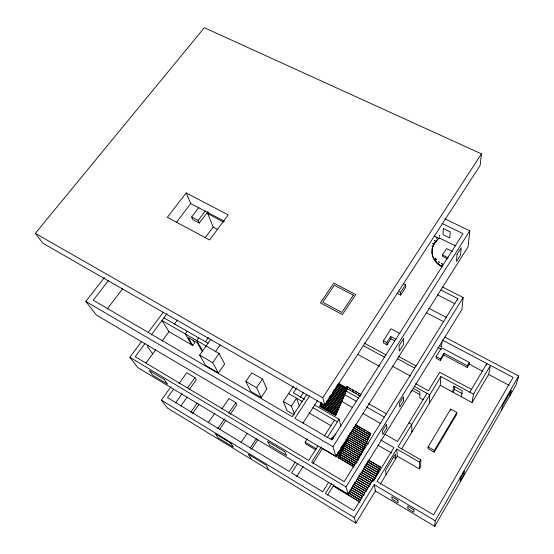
<?xml version="1.0" encoding="UTF-8"?>
<svg xmlns="http://www.w3.org/2000/svg" width="554" height="554" viewBox="0 0 554 554"><rect width="100%" height="100%" fill="white"/><g stroke="black" fill="none" stroke-linecap="round" stroke-linejoin="round"><path stroke-width="0.83" d="M419.468 462.084L396.761 449.031L397.28 456.184L419.406 468.961L419.468 462.084L420.811 459.834L398.111 446.808L440.852 376.519L473.476 394.15L472.056 402.564L440.257 385.279L440.852 376.519M420.811 459.834L420.715 466.766L419.406 468.961M429.398 403.187L429.717 394.829L414.087 386.242M428.097 446.919L428.027 448.65L434.239 452.182L456.614 414.42L456.856 412.501L450.651 409.087L428.097 446.919L434.343 450.464L434.239 452.182M439.364 238.469L439.613 238.088L439.585 238.649L434.156 235.976M467.181 367.399L469.155 364.116L469.383 362.475L441.573 347.732L436.143 356.561L436.06 358.216L440.409 360.543L443.823 354.969L443.941 353.293L467.41 365.772L467.181 367.399L443.823 354.969M452.327 251.474L446.545 248.614L442.501 254.951L442.431 256.239L447.48 258.753M440.409 360.543L440.513 358.895L443.941 353.293M441.891 341.991L441.586 346.672L439.329 345.481M435.222 520.788L374.282 484.674L375.39 491.01L434.738 526.3L435.222 520.788L518.689 375.972L444.959 337.206M457.708 300.185L457.86 298.599L440.963 289.984M450.513 410.376L450.651 409.087M444.862 218.782L469.792 230.845L468.109 246.745L335.89 456.496L96.327 315.011L85.815 301.438L104.381 277.547M442.404 286.965L463.165 297.526L461.877 309.541L348.099 494.154L137.801 367.614L129.844 357.316L141.672 341.354M461.42 396.782L462.223 390.764L453.477 386.027L452.833 392.114L454.453 389.414L454.792 386.346M481.433 153.853L480.138 165.417L324.845 405.106L42.921 243.261L35.311 233.373L204.329 27.7L481.433 153.853L322.747 397.724L324.845 405.106M347.102 386.664L346.804 387.128L347.102 386.664L361.27 394.642M486.516 365.162L486.827 363.514L469.84 392.19M472.056 402.564L488.621 374.449L490.442 365.418L473.476 394.15M442.037 266.128L442.355 266.599M438.92 262.049C440.167 262.873 437.736 261.149 438.983 261.973M436.206 259.639L436.677 259.868L435.998 259.168M436.344 259.501L435.375 258.316L435.894 259.147M436.109 261.973L436.573 262.208L435.901 261.509M436.247 261.841L435.576 261.059M501.453 410.348L502.797 405.279L511.439 390.279L509.971 395.542M518.689 375.972L516.148 384.808L434.738 526.3M320.78 404.614L321.438 403.056M348.286 437.321L339.512 456.821L336.603 455.104M360.682 455.291L370.73 433.394L355.737 424.779M373.908 480.36L380.425 467.022L368.611 460.111M434.343 450.464L456.856 412.501M467.41 365.772L469.383 362.475M396.761 449.031L377.045 481.454L433.581 514.86L513.101 377.371L442.016 339.886M170.888 386.803L161.346 400.14L167.592 408.173L355.897 523.149L375.39 491.01M380.3 484.196L397.28 456.184M401.692 448.913L440.257 385.279M373.098 479.127L353.861 510.656L325.454 493.427L331.77 483.323M360.543 474.023L373.036 481.419L380.425 467.022M426.94 393.305L397.55 441.517L385.002 434.336M355.897 523.149L354.248 517.602L374.282 484.674M410.389 392.689L411.906 390.231L419.89 394.628M348.099 494.154L345.966 486.89L463.165 297.526M365.044 445.084L348.632 435.562L343.923 445.762L360.315 455.623L370.73 433.394M457.86 298.599L344.207 481.641L311.66 462.181L321.327 447.05M344.006 446.088L341.583 450.838L357.863 460.402L359.449 457.008L341.673 446.621M327.546 495.089L333.993 484.792M328.661 482.312L322.726 491.779L291.612 472.901L297.588 463.615M341.583 450.838L340.89 452.84L357.136 462.396M355.613 463.65L340.114 454.522L340.89 452.84M354.823 465.332L339.339 456.205L340.114 454.522M338.653 458.186L338.473 457.576L339.339 456.205M335.89 456.496L332.968 446.669L469.792 230.845M312.934 463.511L322.553 448.428L354.034 467.022M333.466 438.671L332.026 437.833L331.077 438.844L332.518 439.689M317.92 446.032L308.71 460.416L135.245 356.686L145.016 343.459M324.367 435.956L334.491 420.133M399.905 333.543L391.034 328.813L383.389 340.738L383.583 343.037L387.017 344.886L386.837 342.601L390.729 336.513L396.034 339.353M327.303 437.681L339.11 419.191L314.367 404.939M387.017 344.886L390.882 338.826L390.729 336.513M347.247 388.34C347.012 389.697 348.466 388.465 347.316 388.693L335.599 415.507L347.247 388.34L338.487 383.41M296.674 476.558L303.177 466.406M295.31 462.084L289.257 471.475L167.502 397.64L173.527 389.199M397.1 293.225L400.687 295.088L400.584 292.401L405.493 284.818L403.326 283.703M315.801 449.855L305.766 443.906L305.095 442.175L307.325 438.72M400.687 295.088L405.563 287.54L405.493 284.818M336.756 412.82L320.918 403.728L321.486 402.384M336.174 414.163L320.357 405.071L320.918 403.728M335.599 415.507L319.79 406.407L320.357 405.071M302.906 423.145L317.56 400.674M309.658 395.895L294.95 418.305L331.811 439.883L463.012 233.629L442.085 223.456M306.847 394.358L292.166 416.677L93.231 300.226L108.342 280.705M294.34 413.845L291.328 406.096L296.535 398.215L299.416 406.13M300.22 397.46L303.53 392.454M296.667 387.89L293.378 392.841L304.624 399.323M250.096 448.151L256.329 438.796M251.585 449.142L257.776 439.841M294.236 414.981L287.18 410.86L283.343 401.449L293.357 386.408M241.004 442.639L247.25 433.339M261.169 397.433L266.876 388.991L262.492 379.068L251.765 372.87L245.865 381.464L250.713 391.318L261.169 397.433L256.606 387.717L245.865 381.464M256.606 387.717L262.492 379.068M219.439 429.703L226.039 420.05M230.229 414.385L236.925 404.579L235.859 402.661L228.968 398.575L221.732 409.087M217.77 428.588L224.412 418.886M228.629 413.222L235.859 402.661M208.228 422.799L214.883 413.152M190.818 412.183L197.148 403.139M211.012 339.103L199.627 355.072L205.686 365.495L218.387 372.925L224.654 363.978L219.128 353.5L161.99 320.496L168.956 331.652L192.785 345.481L194.669 342.864L193 339.969M192.647 413.374L198.934 404.378M180.77 406.082L187.113 397.1M218.387 372.925L212.667 362.669L219.128 353.5M187.723 387.772L194.932 377.599L186.719 372.738L179.025 383.534M215.333 351.859L220.139 345.066M189.115 389.85L196.268 379.725L194.932 377.599M175.583 402.924L182.058 393.797M205.409 341.742L208.366 337.608M198.657 337.857L196.718 340.551L202.812 351.305L201.732 350.675L197.272 342.843L188.159 337.566L192.785 345.481M187.245 331.278L185.306 333.958L191.684 344.844M146.09 362.863L155.612 349.858M162.031 341.105L168.956 331.652M174.385 324.235L177.425 320.087M151.187 335.108L167.01 313.696M148.479 345.163L147.475 346.534L152.662 353.895M148.354 332.338L163.264 312.214M205.146 237.728L213.158 227.002L207.771 213.733L208.81 212.355M198.796 207.618L191.67 217.002L192.827 219.626L199.295 223.068L207.888 211.67M199.295 223.068L198.166 220.45L205.285 211.026M176.588 222.126L190.763 203.581L186.172 192.931L167.377 217.348L209.578 239.965L228.227 214.904L186.172 192.931M107.144 309.09L122.725 288.738M442.127 266.162L441.573 266.315L441.822 265.92M435.091 260.394L435.437 260.726M435.285 260.657L435.742 261.045M435.506 261.086L435.451 260.643M438.526 263.974L439.156 264.708L438.692 263.96M434.641 240.588C434.045 241.835 435.396 239.404 434.8 240.644M434.558 242.998C433.962 244.238 435.305 241.821 434.717 243.054M455.533 245.914L439.467 238.012L439.225 238.4M442.501 254.951L448.29 257.832M437.418 294.783L454.966 303.772M398.423 291.279L400.584 292.401M428.886 308.322L446.476 317.449M426.144 312.574L443.754 321.742M190.763 203.581L224.391 221.261M207.771 213.733L223.754 222.147M213.158 227.002L217.625 229.37M437.75 347.455L441.469 349.422M469.155 364.116L482.818 371.374M488.621 374.449L509.174 385.362M191.67 217.002L198.166 220.45M436.143 356.561L440.513 358.895M390.882 338.826L394.656 340.849M383.389 340.738L386.837 342.601M471.496 389.4L439.71 372.267L428.457 390.736L415.618 383.707M398.707 356.52L416.061 365.917M454.453 389.414L462.32 393.679M397.356 358.667L414.717 368.085M364.137 343.023L385.903 354.844M363.237 345.599L384.441 357.143M392.253 366.118L410.279 375.958M357.856 354.449L379.552 366.353M413.229 388.396L419.877 392.052L419.828 397.904L423.263 399.801M408.928 422.854L411.719 424.426L411.857 432.134M338.792 383.887L360.599 396.172M337.822 384.428L346.589 389.372M337.905 384.781L346.659 389.718M337.241 385.799L346.001 390.743M346.174 391.006L358.833 398.153M368.514 403.617L386.387 413.706M336.59 385.736L346.07 391.089M336.659 387.17L345.412 392.114M336.015 387.108L345.481 392.461M335.35 388.132L344.823 393.485M335.433 388.472L344.893 393.832M344.062 394.289L356.734 401.463M366.416 406.948L384.303 417.065M334.041 389.081L344.235 394.857M334.124 389.427L344.311 395.196M333.466 390.452L343.646 396.221M333.55 390.792L343.722 396.56M332.892 391.816L343.065 397.585M332.975 392.156L343.141 397.924M332.31 393.174L342.483 398.949M332.4 393.513L342.552 399.289M331.735 394.538L341.894 400.313M331.825 394.877L341.97 400.646M341.333 401.179L352.503 407.536M362.925 413.464L380.792 423.637M330.433 395.48L341.312 401.678M330.523 395.819L341.389 402.01M329.865 396.837L340.731 403.035M329.228 396.761L340.807 403.367M329.291 398.194L340.149 404.392M328.654 398.118L340.225 404.718M327.996 399.136L339.567 405.75M328.086 399.469L339.644 406.075M35.311 233.373L322.747 397.724M327.421 400.487L338.986 407.1M326.791 400.41L339.069 407.425M326.853 401.837L338.404 408.457M326.223 401.754L338.487 408.776M326.285 403.187L337.829 409.808M325.655 403.104L337.905 410.126M324.99 404.122L337.248 411.158M325.087 404.448L337.331 411.477M320.821 403.402L336.673 412.501M355.806 425.126L362.545 429.004M364.047 429.862L365.543 430.721M367.039 431.587L370.785 433.734M320.26 404.745L336.098 413.852M380.577 439.911L393.901 447.57L374.248 479.806L361.45 472.202M321.888 406.221L324.762 407.876M326.202 408.7L335.537 414.073M354.872 426.151L369.871 434.779M319.693 406.089L335.516 415.195M354.948 426.497L369.927 435.119M163.942 317.851L208.048 343.265M354.082 427.868L369.061 436.504M353.404 427.785L369.116 436.836M352.538 429.156L368.258 438.221M352.614 429.495L368.313 438.56M288.565 393.61L302.491 401.65M312.913 407.668L337.428 421.829M377.897 445.174L391.602 453.089M351.748 430.867L367.447 439.945M351.825 431.206L367.51 440.271M350.959 432.577L366.644 441.656M393.056 457.112L395.764 458.677L395.411 454.155L385.563 470.374L386.083 474.66M350.287 432.487L366.706 441.988M366.783 442.923L368.278 443.789M349.422 433.858L365.841 443.373M349.498 434.191L365.903 443.699M348.708 435.894L365.1 445.409M308.855 412.848L330.994 425.701M347.85 437.272L364.241 446.794M347.926 437.598L364.303 447.12M283.343 401.449L291.328 406.096M347.06 438.976L363.438 448.505M347.143 439.301L363.5 448.823M345.786 439.647L347.219 440.478M199.627 355.072L212.667 362.669M346.278 440.672L362.641 450.208M346.354 440.998L362.704 450.527M345.488 442.376L361.838 451.912M344.664 442.092L346.098 442.93M345.571 442.701L361.907 452.23M343.736 443.117L345.177 443.955M344.706 444.073L361.042 453.615M344.789 444.391L361.104 453.927M343.535 444.557L344.969 445.402M342.898 444.453L344.332 445.298M343.923 445.762L360.245 455.312M368.659 460.381L380.459 467.285M342.601 445.589L344.041 446.434M342.684 445.901L344.124 446.746M367.648 461.669L379.469 468.594M367.697 461.939L379.504 468.857M341.756 446.933L359.518 457.32M340.738 447.653L342.905 448.927M342.365 449.149L358.66 458.705M366.734 463.497L378.548 470.429M342.448 449.467L358.722 459.017M366.79 463.767L378.583 470.692M340.523 449.114L341.97 449.966M341.673 451.157L357.932 460.706M365.086 464.896L377.627 472.264M339.581 450.16L341.756 451.434M365.141 465.166L377.669 472.52M340.391 450.894L341.839 451.745M85.815 301.438L332.968 446.669M338.639 451.205L357.067 462.091M338.723 451.517L340.17 452.369M364.179 466.724L376.706 474.099M364.227 466.987L376.748 474.356M337.691 452.258L340.592 453.961M338.508 452.992L339.955 453.844M340.031 454.211L356.277 463.781M363.265 468.552L375.792 475.928M363.32 468.816L375.834 476.184M337.469 453.74L339.65 455.021M339.249 455.894L354.747 465.035M336.513 454.792L354.151 465.201M362.358 470.381L374.871 477.756M362.413 470.637L374.913 478.012M338.473 457.576L353.958 466.717M361.506 472.458L373.998 479.84M359.865 473.85L372.35 481.232M305.095 442.175L316.625 449.003M358.902 475.408L371.388 482.804M358.964 475.664L370.702 482.624M358.002 477.229L370.474 484.632M358.057 477.486L370.522 484.882M357.095 479.044L369.56 486.454M357.157 479.3L368.874 486.267M356.194 480.865L367.918 487.839M356.25 481.114L367.967 488.088M354.553 482.243L367.004 489.66M354.622 482.492L367.053 489.902M353.653 484.058L366.097 491.481M353.715 484.3L366.146 491.717M352.753 485.865L364.456 492.859M352.815 486.114L364.504 493.095M351.852 487.679L364.276 495.11M351.922 487.922L363.597 494.909M350.952 489.487L362.635 496.488M350.294 489.293L362.69 496.723M129.844 357.316L345.966 486.89M350.052 491.294L361.727 498.302M349.394 491.093L361.783 498.531M348.431 492.658L360.82 500.11M360.148 499.902L348.494 492.901L347.649 494.854M349.29 493.572L358.757 499.258M333.39 485.976L359.92 501.924M359.975 502.153L333.335 485.816M161.346 400.14L354.248 517.602M251.447 459.37L248.337 454.315L265.927 465.035L268.732 469.924M436.968 237.943C435.95 238.94 437.951 236.911 436.933 237.908M332.026 437.833L335.856 434.135M339.11 419.191L340.966 426.573M441.995 266.287A19.196 16.842 1.7 0 1 436.157 261.924L434.094 259.078A19.196 16.842 1.7 0 1 439.613 238.088M441.967 266.827A19.175 16.828 1.7 0 1 436.136 262.464L434.073 259.618A19.175 16.828 1.7 0 1 432.162 249.84M433.353 245.817A19.175 16.828 1.7 0 1 434.592 243.573M435.402 242.451A19.175 16.828 1.7 0 1 436.808 240.886M443.332 228.518L443.013 234.661L449.772 237.971L450.18 231.863L443.332 228.518M457.057 254.307L456.448 261.53L460.506 255.11L461.17 247.811L457.057 254.307M460.686 477.756L460.069 481.288L463.795 474.82L464.46 471.205L460.686 477.756M441.663 263.711L442.604 264.175L441.663 263.711M435.063 258.15L435.527 258.379L435.063 258.15M436.448 240.401C436.67 240.879 437.875 239.536 436.448 240.401M439.294 235.699L439.758 235.928L439.294 235.699M432.085 246.558L432.549 246.793L432.085 246.558M432.826 243.753C433.069 244.501 433.796 242.41 432.826 243.753M432.009 248.947L432.473 249.175L432.009 248.947M432.75 246.156C432.993 246.897 433.713 244.82 432.75 246.156M356.409 393.624L355.848 393.679L356.409 393.624M358.445 393.368L358.93 393.638L358.445 393.368M358.757 395.134L359.234 395.404L358.757 395.134M353.21 390.231L352.649 390.286L353.21 390.231M353.023 391.907L353.5 392.177L353.023 391.907M355.564 391.74L356.042 392.017L355.564 391.74M349.816 388.506L350.294 388.776L349.816 388.506M350.17 390.293L350.647 390.563L350.17 390.293M346.949 386.9L347.427 387.163L346.949 386.9M436.074 259.611L436.476 259.452L436.074 259.611M386.824 428.034L382.835 434.502L382.399 430.783L386.443 424.246L386.824 428.034M403.651 400.764L399.746 407.086L399.531 403.07L403.485 396.678L403.651 400.764M348.244 493.656L347.6 494.701L348.258 493.669M403.492 338.764L399.039 345.793L399.289 351.111L403.679 344.159L403.492 338.764M353.348 295.185L341.832 312.484L322.802 302.276L334.381 285.172L353.348 295.185M355.723 294.603L342.386 314.651L320.434 302.858L333.84 283.066L355.723 294.603M397.911 500.324L391.837 496.723L392.114 499.299L398.118 502.873L397.911 500.324M413.9 509.812L407.758 506.169L407.862 508.655L413.935 512.263L413.9 509.812M284.721 451.662L267.589 441.379L269.632 445.319L286.543 455.478L284.721 451.662M164.275 379.538L149.165 370.474L152.71 375.217L167.64 384.192L164.275 379.538M230.789 443.179L215.381 433.789L218.151 437.854L233.373 447.133L230.789 443.179"/></g></svg>
